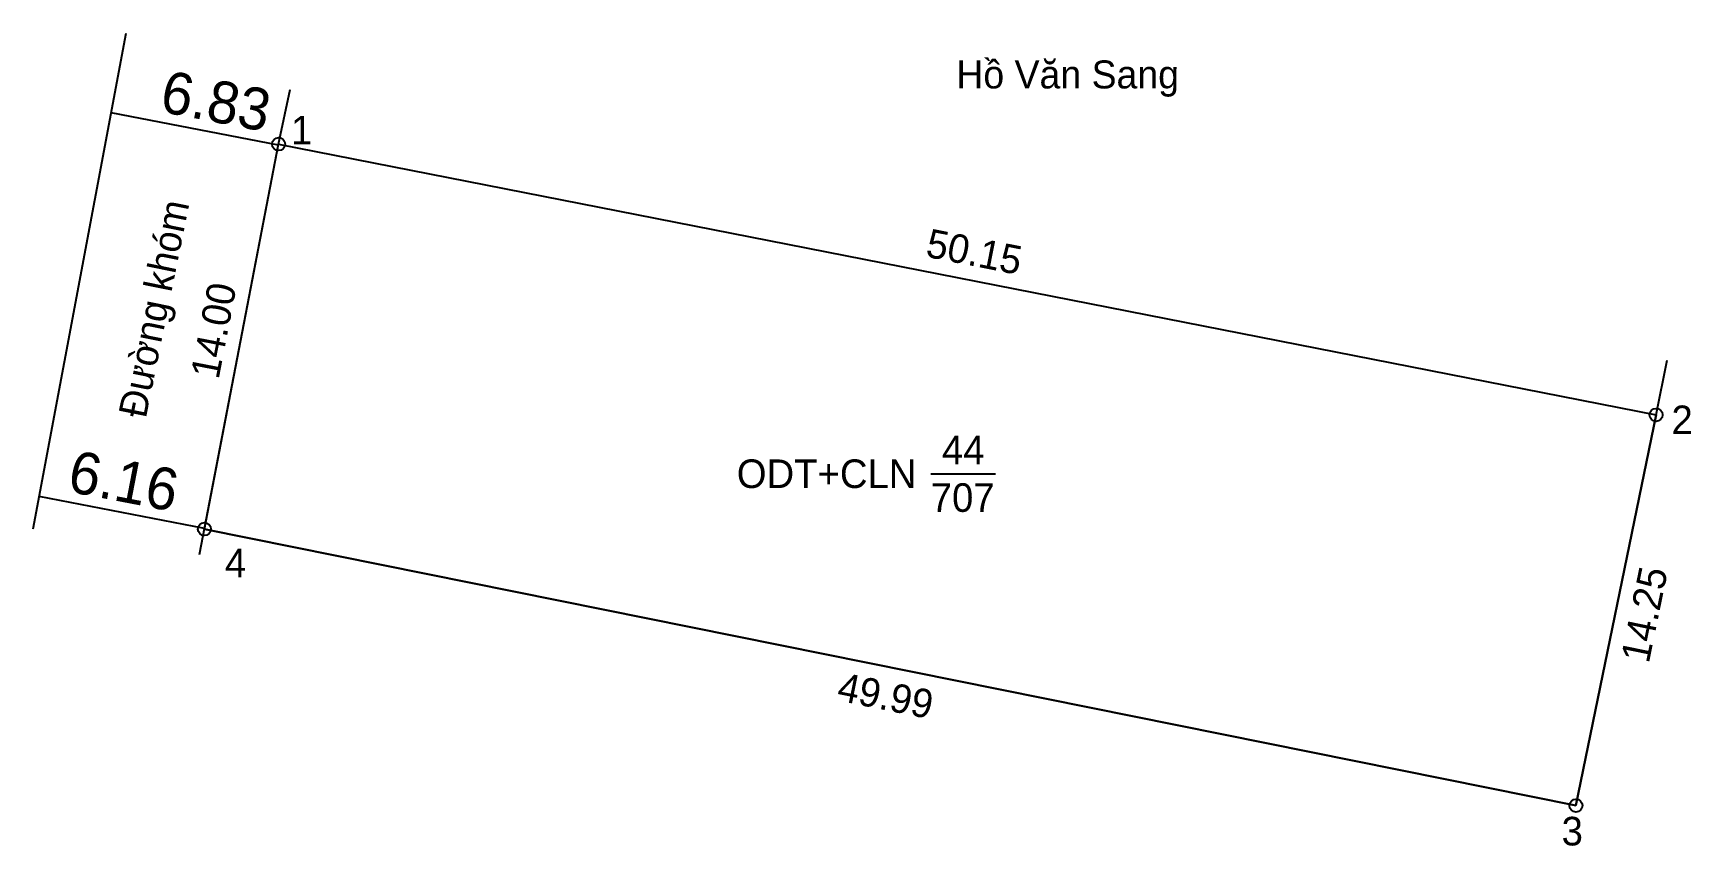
# Model space of a CAD drawing. Extents: x 535847 to 535906.3, y 1839092.5 to 1839121.6.
import ezdxf

# ---------------------------------------------------------------- set-up
doc = ezdxf.new("R2010")
doc.units = 0
for name, color, linetype in [('CanhThua', 7, 'Continuous'), ('ChieuDaiCanhThua', 7, 'Continuous'), ('Level 1', 7, 'Continuous'), ('Level 10', 7, 'Continuous'), ('Level 16', 7, 'Continuous'), ('MocDinhThua', 7, 'Continuous'), ('NhanDiaChinhThua', 7, 'Continuous'), ('SoHieuDinhThua', 7, 'Continuous')]:
    doc.layers.add(name, color=color, linetype=linetype)

msp = doc.modelspace()

# ---------------------------------------------------------------- linework, layer by layer
at = {"layer": 'CanhThua'}
for p, q in [((535853.15, 1839103.85), (535855.8, 1839117.6)), ((535855.8, 1839117.6), (535905.01, 1839107.93)), ((535905.01, 1839107.93), (535902.15, 1839093.97)), ((535902.15, 1839093.97), (535853.15, 1839103.85))]:
    msp.add_line(p, q, dxfattribs=at)
at = {"layer": 'Level 10'}
for p, q in [((535847.031, 1839103.863), (535850.355, 1839121.565)), ((535855.8, 1839117.6), (535856.212, 1839119.557)), ((535855.793, 1839117.566), (535849.82, 1839118.717)), ((535852.974, 1839102.937), (535855.8, 1839117.6)), ((535855.8, 1839117.6), (535905.01, 1839107.93)), ((535905.01, 1839107.93), (535905.41, 1839109.888)), ((535902.15, 1839093.97), (535905.01, 1839107.93)), ((535853.154, 1839103.87), (535847.247, 1839105.009)), ((535853.15, 1839103.85), (535902.15, 1839093.97))]:
    msp.add_line(p, q, dxfattribs=at)
at = {"layer": 'MocDinhThua'}
for centre in [(535855.8, 1839117.6), (535905.01, 1839107.93), (535853.15, 1839103.85), (535902.15, 1839093.97)]:
    msp.add_circle(centre, 0.232, dxfattribs=at)
at = {"layer": 'NhanDiaChinhThua'}
msp.add_line((535879.1, 1839105.827), (535881.418, 1839105.827), dxfattribs=at)

# ---------------------------------------------------------------- texts
at = {"layer": 'ChieuDaiCanhThua'}
for s, rotation, p in [('50.15', 348.88276, (535878.88, 1839113.586)), ('14.00', 79.09129, (535853.655, 1839109.169)), ('14.25', 78.42196, (535904.75, 1839099.022)), ('49.99', 348.60015, (535875.709, 1839097.737))]:
    msp.add_text(s, height=1.0223, rotation=rotation, dxfattribs=at).set_placement(p)
at = {"layer": 'Level 1'}
for s, p in [('6.83', (535851.508, 1839118.774)), ('6.16', (535848.21, 1839105.205))]:
    msp.add_text(s, height=1.5, rotation=349.09129, dxfattribs=at).set_placement(p)
at = {"layer": 'Level 16'}
msp.add_text('Hồ Văn Sang', height=1.00002, dxfattribs=at).set_placement((535880.013, 1839119.59))
msp.add_text('Đường khóm', height=1, rotation=78.54862, dxfattribs=at).set_placement((535851.054, 1839107.774))
at = {"layer": 'NhanDiaChinhThua'}
for s, p in [('44', (535879.499, 1839106.168)), ('ODT+CLN', (535872.169, 1839105.316)), ('707', (535879.1, 1839104.464))]:
    msp.add_text(s, height=1.0223, dxfattribs=at).set_placement(p)
at = {"layer": 'SoHieuDinhThua'}
for s, p in [('1', (535856.244, 1839117.589)), ('2', (535905.563, 1839107.24)), ('4', (535853.883, 1839102.129)), ('3', (535901.638, 1839092.548))]:
    msp.add_text(s, height=1.022, dxfattribs=at).set_placement(p)

doc.saveas('drawing.dxf')
